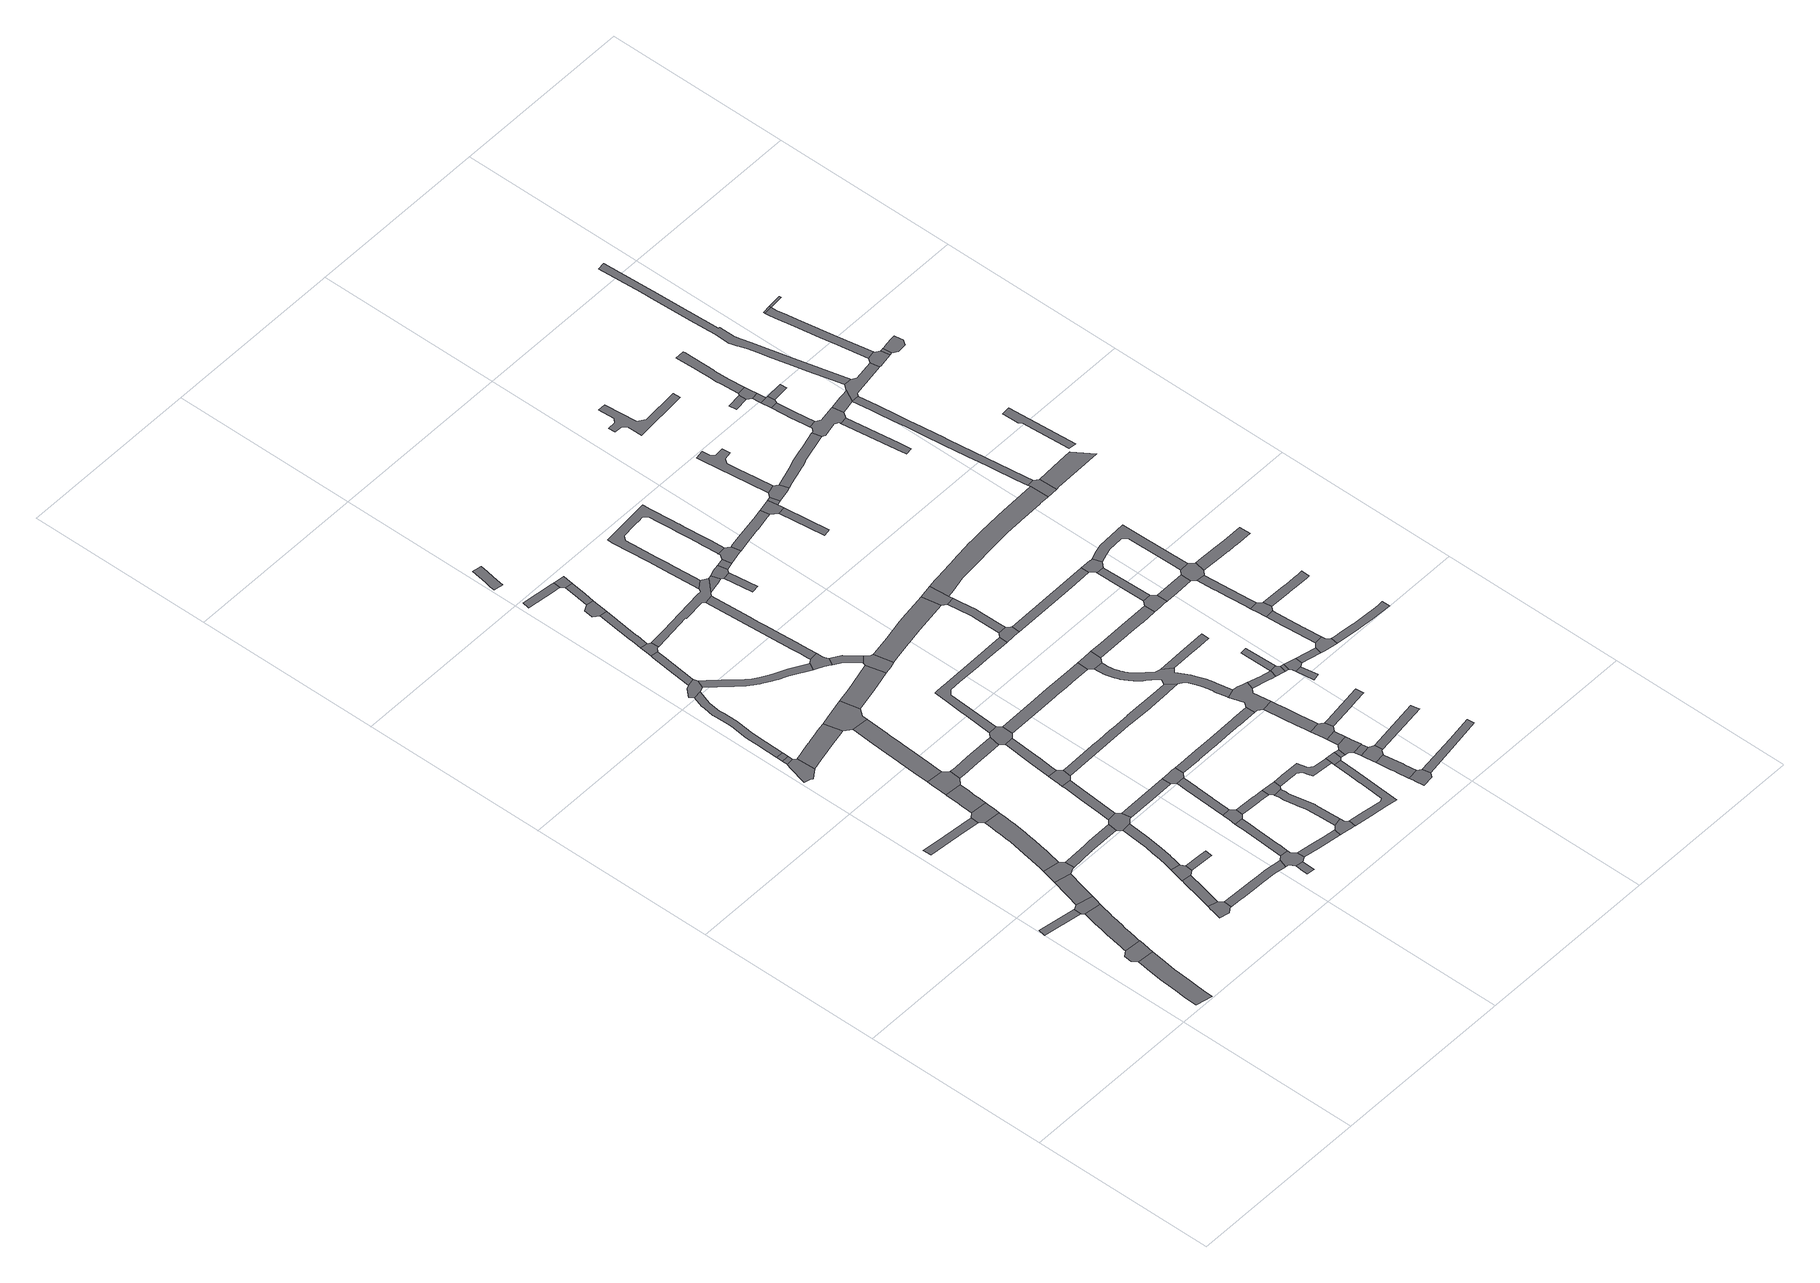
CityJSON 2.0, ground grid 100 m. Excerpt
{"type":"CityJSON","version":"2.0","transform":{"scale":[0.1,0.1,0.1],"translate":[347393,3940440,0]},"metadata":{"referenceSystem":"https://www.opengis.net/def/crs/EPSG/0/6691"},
"CityObjects":{
"road1":{"type":"Road","attributes":{"RoadStructureAttribute.sectionType":"1"},"geometry":[{"type":"MultiSurface","lod":"1","boundaries":[[[0,1,2,3,4,5,6,7,8,9,10,11,12,13,14,15]]]}]},
"road2":{"type":"Road","geometry":[{"type":"MultiSurface","lod":"1","boundaries":[[[16,17,9,8,18,19,20,21]]]}]},
"road3":{"type":"Road","attributes":{"RoadStructureAttribute.sectionType":"1"},"geometry":[{"type":"MultiSurface","lod":"1","boundaries":[[[22,23,24,25]]]}]},
"road4":{"type":"Road","attributes":{"RoadStructureAttribute.sectionType":"1"},"geometry":[{"type":"MultiSurface","lod":"1","boundaries":[[[20,26,27,28,29,30,31,32,33,34,35,36,37,38,39,40,41,42,43,44,45,46,21]]]}]},
"road5":{"type":"Road","geometry":[{"type":"MultiSurface","lod":"1","boundaries":[[[24,38,37,47,48,49,50,51,25]]]}]},
"road6":{"type":"Road","attributes":{"RoadStructureAttribute.sectionType":"1"},"geometry":[{"type":"MultiSurface","lod":"1","boundaries":[[[49,52,53,54,55,56,57,58,59,60,61,62,63,50]]]}]},
"road7":{"type":"Road","geometry":[{"type":"MultiSurface","lod":"1","boundaries":[[[64,65,66,67,58,57,68,69]]]}]},
"road8":{"type":"Road","geometry":[{"type":"MultiSurface","lod":"1","boundaries":[[[70,71,72,73,74,75,76]]]}]},
"road9":{"type":"Road","geometry":[{"type":"MultiSurface","lod":"1","boundaries":[[[77,78,79,80,81,82,83,84,85,86]]]}]},
"road10":{"type":"Road","attributes":{"RoadStructureAttribute.sectionType":"1"},"geometry":[{"type":"MultiSurface","lod":"1","boundaries":[[[87,88,89,90,91,92,93,94,95,96,97,98,99,66,65,100,101,102,103,104,105,106,107,108,109,110,111,112,113,114,115,116]]]}]},
"road11":{"type":"Road","geometry":[{"type":"MultiSurface","lod":"1","boundaries":[[[117,118,119,120,121,122,123,124,125]]]}]},
"road12":{"type":"Road","attributes":{"RoadStructureAttribute.sectionType":"1"},"geometry":[{"type":"MultiSurface","lod":"1","boundaries":[[[126,120,119,127]]]}]},
"road13":{"type":"Road","geometry":[{"type":"MultiSurface","lod":"1","boundaries":[[[128,126,127,129]]]}]},
"road14":{"type":"Road","attributes":{"RoadStructureAttribute.sectionType":"1"},"geometry":[{"type":"MultiSurface","lod":"1","boundaries":[[[81,130,131,132,133,134,135,82]]]}]},
"road15":{"type":"Road","geometry":[{"type":"MultiSurface","lod":"1","boundaries":[[[115,136,137,138,139,140,74,73,141,116]]]}]},
"road16":{"type":"Road","attributes":{"RoadStructureAttribute.sectionType":"1"},"geometry":[{"type":"MultiSurface","lod":"1","boundaries":[[[142,143,144,145,146,147,148,149,150,151,64,69]]]}]},
"road17":{"type":"Road","geometry":[{"type":"MultiSurface","lod":"1","boundaries":[[[152,153,154,155,156,132,131,157]]]}]},
"road18":{"type":"Road","attributes":{"RoadStructureAttribute.sectionType":"1"},"geometry":[{"type":"MultiSurface","lod":"1","boundaries":[[[158,159,160,161,162,163,164,165,166,167,168,169,170,171,172,173,140,139]]]}]},
"road19":{"type":"Road","attributes":{"RoadStructureAttribute.sectionType":"1"},"geometry":[{"type":"MultiSurface","lod":"1","boundaries":[[[129,174,175,176,177,178,179,180,181,182,183,184,185,186,187,188,189,190,191,192,193,194,195,128]]]}]},
"road20":{"type":"Road","attributes":{"function":"2","RoadStructureAttribute.sectionType":"1"},"geometry":[{"type":"MultiSurface","lod":"1","boundaries":[[[196,197,198,199,200,201,202,118,117,203,204,205,206,207,208,209]]]}]},
"road21":{"type":"Road","attributes":{"RoadStructureAttribute.sectionType":"1"},"geometry":[{"type":"MultiSurface","lod":"1","boundaries":[[[210,211,212,213,214,215,80,79,216,217,218,219,220,221,222]]]}]},
"road22":{"type":"Road","geometry":[{"type":"MultiSurface","lod":"1","boundaries":[[[223,224,166,165,225,226,227,228]]]}]},
"road23":{"type":"Road","attributes":{"RoadStructureAttribute.sectionType":"1"},"geometry":[{"type":"MultiSurface","lod":"1","boundaries":[[[229,230,231,232,233,234,235,154,153,236,237,238,239,240,241,242,243,244,245,246]]]}]},
"road24":{"type":"Road","attributes":{"RoadStructureAttribute.sectionType":"1"},"geometry":[{"type":"MultiSurface","lod":"1","boundaries":[[[247,248,249,250,152,157]]]}]},
"road25":{"type":"Road","geometry":[{"type":"MultiSurface","lod":"1","boundaries":[[[251,252,253,254,184,183,255,256]]]}]},
"road26":{"type":"Road","attributes":{"RoadStructureAttribute.sectionType":"1"},"geometry":[{"type":"MultiSurface","lod":"1","boundaries":[[[227,257,258,259,260,261,262,263,264,265,266,267,268,269,270,271,272,228]]]}]},
"road27":{"type":"Road","geometry":[{"type":"MultiSurface","lod":"1","boundaries":[[[273,274,147,146,246,245,275,276,277]]]}]},
"road28":{"type":"Road","attributes":{"RoadStructureAttribute.sectionType":"1"},"geometry":[{"type":"MultiSurface","lod":"1","boundaries":[[[278,279,252,251,280,281,282,283]]]}]},
"road29":{"type":"Road","attributes":{"RoadStructureAttribute.sectionType":"1"},"geometry":[{"type":"MultiSurface","lod":"1","boundaries":[[[284,285,286,287,274,273,288,289]]]}]},
"road30":{"type":"Road","attributes":{"RoadStructureAttribute.sectionType":"1"},"geometry":[{"type":"MultiSurface","lod":"1","boundaries":[[[290,291,292,293,294,295]]]}]},
"road31":{"type":"Road","geometry":[{"type":"MultiSurface","lod":"1","boundaries":[[[208,266,265,296,297,298,299,209]]]}]},
"road32":{"type":"Road","attributes":{"RoadStructureAttribute.sectionType":"1"},"geometry":[{"type":"MultiSurface","lod":"1","boundaries":[[[300,301,302,303,304,305,306,307,226,225]]]}]},
"road33":{"type":"Road","geometry":[{"type":"MultiSurface","lod":"1","boundaries":[[[308,293,292,309,310,311,312,313,222,221]]]}]},
"road34":{"type":"Road","geometry":[{"type":"MultiSurface","lod":"1","boundaries":[[[314,315,316,317,283,282,318,319]]]}]},
"road35":{"type":"Road","geometry":[{"type":"MultiSurface","lod":"1","boundaries":[[[320,321,322,323,324,325,326,284,289]]]}]},
"road36":{"type":"Road","attributes":{"RoadStructureAttribute.sectionType":"1"},"geometry":[{"type":"MultiSurface","lod":"1","boundaries":[[[327,328,329,330,331,332,333,334,335,336,337,338,339,340,341,342,343,344,256,255,345,346,347,348,349,350,351,352,353,354,355,356,357,358,359,360,361,362,363,364]]]}]},
"road37":{"type":"Road","attributes":{"RoadStructureAttribute.sectionType":"1"},"geometry":[{"type":"MultiSurface","lod":"1","boundaries":[[[365,366,367,368,313,312,369,370,371,372,373,374,375,376]]]}]},
"road38":{"type":"Road","attributes":{"RoadStructureAttribute.sectionType":"1"},"geometry":[{"type":"MultiSurface","lod":"1","boundaries":[[[276,377,378,379,277]]]}]},
"road39":{"type":"Road","attributes":{"RoadStructureAttribute.sectionType":"1"},"geometry":[{"type":"MultiSurface","lod":"1","boundaries":[[[380,381,382,383,384,385,386,316,315]]]}]},
"road40":{"type":"Road","attributes":{"RoadStructureAttribute.sectionType":"1"},"geometry":[{"type":"MultiSurface","lod":"1","boundaries":[[[387,323,322,388,389,390,391,392]]]}]},
"road41":{"type":"Road","attributes":{"RoadStructureAttribute.sectionType":"1"},"geometry":[{"type":"MultiSurface","lod":"1","boundaries":[[[393,394,395,396,397,398,399,400]]]}]},
"road42":{"type":"Road","attributes":{"RoadStructureAttribute.sectionType":"1"},"geometry":[{"type":"MultiSurface","lod":"1","boundaries":[[[401,402,403,404,405,406]]]}]},
"road43":{"type":"Road","geometry":[{"type":"MultiSurface","lod":"1","boundaries":[[[382,407,408,409,410,383]]]}]},
"road44":{"type":"Road","attributes":{"RoadStructureAttribute.sectionType":"1"},"geometry":[{"type":"MultiSurface","lod":"1","boundaries":[[[411,412,413,310,309,414,415]]]}]},
"road45":{"type":"Road","geometry":[{"type":"MultiSurface","lod":"1","boundaries":[[[416,417,418,419,420,421,365,376,422]]]}]},
"road46":{"type":"Road","geometry":[{"type":"MultiSurface","lod":"1","boundaries":[[[304,303,392,391,423,424,425,426]]]}]},
"road47":{"type":"Road","attributes":{"function":"2","RoadStructureAttribute.sectionType":"1"},"geometry":[{"type":"MultiSurface","lod":"1","boundaries":[[[297,427,428,429,430,431,432,433,434,298]]]}]},
"road48":{"type":"Road","attributes":{"RoadStructureAttribute.sectionType":"1"},"geometry":[{"type":"MultiSurface","lod":"1","boundaries":[[[435,418,417,436,437,438,439,440,441,442]]]}]},
"road49":{"type":"Road","attributes":{"RoadStructureAttribute.sectionType":"1"},"geometry":[{"type":"MultiSurface","lod":"1","boundaries":[[[443,408,407,444,445,446]]]}]},
"road50":{"type":"Road","geometry":[{"type":"MultiSurface","lod":"1","boundaries":[[[403,446,445,447,448,404]]]}]},
"road51":{"type":"Road","geometry":[{"type":"MultiSurface","lod":"1","boundaries":[[[449,450,451,452,453,454,327,364,455,456,457,458]]]}]},
"road52":{"type":"Road","attributes":{"RoadStructureAttribute.sectionType":"1"},"geometry":[{"type":"MultiSurface","lod":"1","boundaries":[[[459,460,461,462,463,464,465,416,422]]]}]},
"road53":{"type":"Road","geometry":[{"type":"MultiSurface","lod":"1","boundaries":[[[441,466,467,468,469,379,378,442]]]}]},
"road54":{"type":"Road","geometry":[{"type":"MultiSurface","lod":"1","boundaries":[[[470,471,472,473,474,475,476,477,478,411,415]]]}]},
"road55":{"type":"Road","geometry":[{"type":"MultiSurface","lod":"1","boundaries":[[[479,480,481,482,314,319,483,484,485,486,487,488,489,490,491,492]]]}]},
"road56":{"type":"Road","attributes":{"RoadStructureAttribute.sectionType":"1"},"geometry":[{"type":"MultiSurface","lod":"1","boundaries":[[[493,494,495,496,497,498,449,458]]]}]},
"road57":{"type":"Road","attributes":{"RoadStructureAttribute.sectionType":"1"},"geometry":[{"type":"MultiSurface","lod":"1","boundaries":[[[499,500,501,502,503,504,505,506,507,508,509,510,511,512,513,514,515,516,517,477,476]]]}]},
"road58":{"type":"Road","attributes":{"RoadStructureAttribute.sectionType":"1"},"geometry":[{"type":"MultiSurface","lod":"1","boundaries":[[[518,519,520,521,522,523,524,488,487,525,526,527,528,529,530,454,453]]]}]},
"road59":{"type":"Road","geometry":[{"type":"MultiSurface","lod":"1","boundaries":[[[531,497,496,532,432,431,533,534,535]]]}]},
"road60":{"type":"Road","geometry":[{"type":"MultiSurface","lod":"1","boundaries":[[[536,537,507,506,538,539,540,541,463,462]]]}]},
"road61":{"type":"Road","attributes":{"RoadStructureAttribute.sectionType":"1"},"geometry":[{"type":"MultiSurface","lod":"1","boundaries":[[[320,542,543,544,545,546,547,548,549,550,551,552,553,554,555,556,557,558,559,560,561,321]]]}]},
"road62":{"type":"Road","attributes":{"RoadStructureAttribute.sectionType":"1"},"geometry":[{"type":"MultiSurface","lod":"1","boundaries":[[[425,562,563,564,565,566,567,568,569,570,571,572,573,574,575,576,577,578,579,426]]]}]},
"road63":{"type":"Road","attributes":{"RoadStructureAttribute.sectionType":"1"},"geometry":[{"type":"MultiSurface","lod":"1","boundaries":[[[580,581,582,583,584,585,586,587,588,589,590,591,592,424,423]]]}]},
"road64":{"type":"Road","attributes":{"RoadStructureAttribute.sectionType":"1"},"geometry":[{"type":"MultiSurface","lod":"1","boundaries":[[[593,594,595,596,597,598,599,600,601,474,473,602,603,604,605,606,607]]]}]},
"road65":{"type":"Road","geometry":[{"type":"MultiSurface","lod":"1","boundaries":[[[489,608,609,610,611,612,490]]]}]},
"road66":{"type":"Road","attributes":{"RoadStructureAttribute.sectionType":"1"},"geometry":[{"type":"MultiSurface","lod":"1","boundaries":[[[613,614,615,616,617,618,619,539,538,620,621,622,623,624,625,626,627,628,629,630]]]}]},
"road67":{"type":"Road","attributes":{"RoadStructureAttribute.sectionType":"1"},"geometry":[{"type":"MultiSurface","lod":"1","boundaries":[[[631,632,633,634,635,636,637,638,639,467,466,640,641,642,643,644,645,646,647,648,649,650]]]}]},
"road68":{"type":"Road","attributes":{"RoadStructureAttribute.sectionType":"1"},"geometry":[{"type":"MultiSurface","lod":"1","boundaries":[[[651,652,653,654]]]}]},
"road69":{"type":"Road","geometry":[{"type":"MultiSurface","lod":"1","boundaries":[[[653,655,656,657,658,611,610,654]]]}]},
"road70":{"type":"Road","attributes":{"function":"2","RoadStructureAttribute.sectionType":"1"},"geometry":[{"type":"MultiSurface","lod":"1","boundaries":[[[534,659,660,661,662,663,664,665,666,667,668,669,670,535]]]}]},
"road71":{"type":"Road","attributes":{"RoadStructureAttribute.sectionType":"1"},"geometry":[{"type":"MultiSurface","lod":"1","boundaries":[[[656,671,672,657]]]}]},
"road72":{"type":"Road","attributes":{"RoadStructureAttribute.sectionType":"1"},"geometry":[{"type":"MultiSurface","lod":"1","boundaries":[[[491,673,674,675,676,677,678,679,680,681,682,683,684,685,686,687,688,689,690,691,692,693,694,695,696,697,698,699,700,701,702,703,704,705,706,707,708,709,710,711,712,492]]]}]},
"road73":{"type":"Road","geometry":[{"type":"MultiSurface","lod":"1","boundaries":[[[593,607,713,714,715,630,629]]]}]},
"road74":{"type":"Road","attributes":{"RoadStructureAttribute.sectionType":"1"},"geometry":[{"type":"MultiSurface","lod":"1","boundaries":[[[716,714,713,717,718]]]}]},
"road75":{"type":"Road","geometry":[{"type":"MultiSurface","lod":"1","boundaries":[[[719,720,672,671,721,722,723,695,694]]]}]},
"road76":{"type":"Road","geometry":[{"type":"MultiSurface","lod":"1","boundaries":[[[724,725,726,727,728,729,730,731]]]}]},
"road77":{"type":"Road","attributes":{"RoadStructureAttribute.sectionType":"1"},"geometry":[{"type":"MultiSurface","lod":"1","boundaries":[[[725,732,733,734,735,736,737,738,739,740,741,742,726]]]}]},
"road78":{"type":"Road","geometry":[{"type":"MultiSurface","lod":"1","boundaries":[[[717,743,744,745,746,747,748,749,750,751,752,753,754,718]]]}]},
"road79":{"type":"Road","attributes":{"RoadStructureAttribute.sectionType":"1"},"geometry":[{"type":"MultiSurface","lod":"1","boundaries":[[[755,745,744,756]]]}]},
"road80":{"type":"Road","geometry":[{"type":"MultiSurface","lod":"1","boundaries":[[[757,758,759,738,737,760,761,762,755,756]]]}]},
"road81":{"type":"Road","geometry":[{"type":"MultiSurface","lod":"1","boundaries":[[[586,763,764,765,766,767,587]]]}]},
"road82":{"type":"Road","geometry":[{"type":"MultiSurface","lod":"1","boundaries":[[[567,768,769,770,771,772,773,774,568]]]}]},
"road83":{"type":"Road","attributes":{"RoadStructureAttribute.sectionType":"1"},"geometry":[{"type":"MultiSurface","lod":"1","boundaries":[[[775,753,752,776]]]}]},
"road84":{"type":"Road","geometry":[{"type":"MultiSurface","lod":"1","boundaries":[[[777,778,779,780,781,782,783,784,785,786,787,788,789,790,791,792,793,764,763,794,795,796,797,798,799,800,801,802,803,804,805,806,807,808,809,810,811,551,550,812,813,814,815,816,817,818,819,820,821,822,823,824,825,826,827,828,829,830]]]}]},
"road85":{"type":"Road","geometry":[{"type":"MultiSurface","lod":"1","boundaries":[[[831,832,833,834,835,836,775,776]]]}]},
"road86":{"type":"Road","attributes":{"RoadStructureAttribute.sectionType":"1"},"geometry":[{"type":"MultiSurface","lod":"1","boundaries":[[[837,838,839,840,774,773,841,842,843,844,845,846]]]}]},
"road87":{"type":"Road","attributes":{"RoadStructureAttribute.sectionType":"1"},"geometry":[{"type":"MultiSurface","lod":"1","boundaries":[[[834,847,848,849,850,851,852,853,854,855,856,857,858,835]]]}]},
"road88":{"type":"Road","geometry":[{"type":"MultiSurface","lod":"1","boundaries":[[[845,859,860,664,663,846]]]}]},
"road89":{"type":"Road","geometry":[{"type":"MultiSurface","lod":"1","boundaries":[[[861,854,853,862,863,864,865,866,821,820,867,631,650]]]}]},
"road90":{"type":"Road","attributes":{"RoadStructureAttribute.sectionType":"1"},"geometry":[{"type":"MultiSurface","lod":"1","boundaries":[[[868,869,870,871,872,873,723,722,874,875,876,877,878,879]]]}]},
"road91":{"type":"Road","attributes":{"RoadStructureAttribute.sectionType":"1"},"geometry":[{"type":"MultiSurface","lod":"1","boundaries":[[[880,881,882,883,884,724,731]]]}]},
"road92":{"type":"Road","attributes":{"RoadStructureAttribute.sectionType":"1"},"geometry":[{"type":"MultiSurface","lod":"1","boundaries":[[[761,885,886,887,888,762]]]}]},
"road93":{"type":"Road","attributes":{"RoadStructureAttribute.sectionType":"1"},"geometry":[{"type":"MultiSurface","lod":"1","boundaries":[[[831,889,890,891,892,893,832]]]}]},
"road94":{"type":"Road","attributes":{"RoadStructureAttribute.sectionType":"1"},"geometry":[{"type":"MultiSurface","lod":"1","boundaries":[[[894,895,896,897,864,863,898,899,900]]]}]},
"road95":{"type":"Road","attributes":{"RoadStructureAttribute.sectionType":"1"},"geometry":[{"type":"MultiSurface","lod":"1","boundaries":[[[901,902,903,904,905,777,830]]]}]},
"road96":{"type":"Road","attributes":{"RoadStructureAttribute.sectionType":"1"},"geometry":[{"type":"MultiSurface","lod":"1","boundaries":[[[906,907,908,766,765,909,910,911,912,913,914,915,916]]]}]},
"road97":{"type":"Road","attributes":{"RoadStructureAttribute.sectionType":"1"},"geometry":[{"type":"MultiSurface","lod":"1","boundaries":[[[917,918,919,920]]]}]},
"road98":{"type":"Road","attributes":{"RoadStructureAttribute.sectionType":"1"},"geometry":[{"type":"MultiSurface","lod":"1","boundaries":[[[921,771,770,922,923,924,925]]]}]},
"road99":{"type":"Road","geometry":[{"type":"MultiSurface","lod":"1","boundaries":[[[878,920,919,926,927,928,879]]]}]},
"road100":{"type":"Road","geometry":[{"type":"MultiSurface","lod":"1","boundaries":[[[900,929,930,931,894]]]}]},
"road101":{"type":"Road","attributes":{"RoadStructureAttribute.sectionType":"1"},"geometry":[{"type":"MultiSurface","lod":"1","boundaries":[[[932,930,929,933]]]}]},
"road102":{"type":"Road","attributes":{"RoadStructureAttribute.sectionType":"1"},"geometry":[{"type":"MultiSurface","lod":"1","boundaries":[[[934,935,936,894,931]]]}]},
"road103":{"type":"Road","attributes":{"RoadStructureAttribute.sectionType":"1"},"geometry":[{"type":"MultiSurface","lod":"1","boundaries":[[[937,938,939,940]]]}]},
"road104":{"type":"Road","attributes":{"RoadStructureAttribute.sectionType":"1"},"geometry":[{"type":"MultiSurface","lod":"1","boundaries":[[[928,927,941,942]]]}]},
"road105":{"type":"Road","geometry":[{"type":"MultiSurface","lod":"1","boundaries":[[[943,940,939,944,945,932,933]]]}]},
"road106":{"type":"Road","geometry":[{"type":"MultiSurface","lod":"1","boundaries":[[[941,946,947,948,949,950,951,942]]]}]},
"road107":{"type":"Road","attributes":{"RoadStructureAttribute.sectionType":"1"},"geometry":[{"type":"MultiSurface","lod":"1","boundaries":[[[945,944,952,953]]]}]},
"road108":{"type":"Road","attributes":{"RoadStructureAttribute.sectionType":"1"},"geometry":[{"type":"MultiSurface","lod":"1","boundaries":[[[950,954,955,956,957,958,959,960,961,962,963,964,965,966,967,951]]]}]},
"road109":{"type":"Road","geometry":[{"type":"MultiSurface","lod":"1","boundaries":[[[968,969,970,971,972,973,974,906,916]]]}]},
"road110":{"type":"Road","attributes":{"function":"2","RoadStructureAttribute.sectionType":"1"},"geometry":[{"type":"MultiSurface","lod":"1","boundaries":[[[975,976,977,978,979,980,981,982,983,984,985,986,987,988,989,990,991,992,993,994,995,996,997,998,999,1000,1001,1002,1003,1004,860,859]]]}]},
"road111":{"type":"Road","attributes":{"RoadStructureAttribute.sectionType":"1"},"geometry":[{"type":"MultiSurface","lod":"1","boundaries":[[[1005,1006,1007,1008,974,973]]]}]},
"road112":{"type":"Road","geometry":[{"type":"MultiSurface","lod":"1","boundaries":[[[1009,1010,1011,1012,953,952,1013,1014,1015,1016]]]}]},
"road113":{"type":"Road","geometry":[{"type":"MultiSurface","lod":"1","boundaries":[[[1017,1018,1019,925,924,1020,1007,1006,1021]]]}]},
"road114":{"type":"Road","attributes":{"RoadStructureAttribute.sectionType":"1"},"geometry":[{"type":"MultiSurface","lod":"1","boundaries":[[[1022,1023,1024,1025,1026,1027,1028,1029,1030,1012,1011]]]}]},
"road115":{"type":"Road","attributes":{"RoadStructureAttribute.sectionType":"1"},"geometry":[{"type":"MultiSurface","lod":"1","boundaries":[[[1031,1032,1033,1034,1035,1036,972,971]]]}]},
"road116":{"type":"Road","geometry":[{"type":"MultiSurface","lod":"1","boundaries":[[[1037,1038,1039,1040,1041,1042,1043,1044,1045,1046,1047,1048,1049,1050]]]}]},
"road117":{"type":"Road","attributes":{"RoadStructureAttribute.sectionType":"1"},"geometry":[{"type":"MultiSurface","lod":"1","boundaries":[[[1051,1052,1053,1054,1055,1056,1057,949,948,1058,1059,1060,1061,1062,1063,1064,1065,1066]]]}]},
"road118":{"type":"Road","geometry":[{"type":"MultiSurface","lod":"1","boundaries":[[[1067,1068,1069,1070,1071,1027,1026,1072,1073,1074]]]}]},
"road119":{"type":"Road","attributes":{"RoadStructureAttribute.sectionType":"1"},"geometry":[{"type":"MultiSurface","lod":"1","boundaries":[[[1067,1075,1076,1077,1078,1079,1080,1081,1082,1068]]]}]},
"road120":{"type":"Road","attributes":{"RoadStructureAttribute.sectionType":"1"},"geometry":[{"type":"MultiSurface","lod":"1","boundaries":[[[1083,1084,1085,1086,1087,1088,1089,1017,1021,1090,1091,1092,1093,1094,1095,1096,1097]]]}]},
"road121":{"type":"Road","geometry":[{"type":"MultiSurface","lod":"1","boundaries":[[[1035,1034,1077,1076,1098,1099,1083,1097]]]}]},
"road122":{"type":"Road","attributes":{"RoadStructureAttribute.sectionType":"1"},"geometry":[{"type":"MultiSurface","lod":"1","boundaries":[[[1015,1100,1101,1102,1103,1104,1105,1106,1107,1108,1109,1110,1111,1112,1113,1114,1115,1016]]]}]},
"road123":{"type":"Road","attributes":{"RoadStructureAttribute.sectionType":"1"},"geometry":[{"type":"MultiSurface","lod":"1","boundaries":[[[1073,1116,1117,1118,1119,1120,1121,1122,1123,1124,1125,1126,1074]]]}]},
"road124":{"type":"Road","attributes":{"RoadStructureAttribute.sectionType":"1"},"geometry":[{"type":"MultiSurface","lod":"1","boundaries":[[[1127,1128,1129,1130]]]}]},
"road125":{"type":"Road","attributes":{"RoadStructureAttribute.sectionType":"1"},"geometry":[{"type":"MultiSurface","lod":"1","boundaries":[[[1131,1132,1133,1134,1135,1136,1137]]]}]},
"road126":{"type":"Road","geometry":[{"type":"MultiSurface","lod":"1","boundaries":[[[1065,1138,1139,1140,1141,1142,1143,1144,1145,1146,1147,1148,1149,1131,1137,1150,1151,1152,1066]]]}]},
"road127":{"type":"Road","attributes":{"RoadStructureAttribute.sectionType":"1"},"geometry":[{"type":"MultiSurface","lod":"1","boundaries":[[[1153,1154,1155,1156,1157,1158,1159,1160,1161,1162,1163,1164,1165,1099,1098]]]}]},
"road128":{"type":"Road","geometry":[{"type":"MultiSurface","lod":"1","boundaries":[[[1134,1133,1166,1167,1168,1169]]]}]},
"road129":{"type":"Road","attributes":{"RoadStructureAttribute.sectionType":"1"},"geometry":[{"type":"MultiSurface","lod":"1","boundaries":[[[1170,1171,1172,1173,1144,1143]]]}]},
"road130":{"type":"Road","attributes":{"RoadStructureAttribute.sectionType":"1"},"geometry":[{"type":"MultiSurface","lod":"1","boundaries":[[[1168,1174,1175,1176,1169]]]}]},
"road131":{"type":"Road","geometry":[{"type":"MultiSurface","lod":"1","boundaries":[[[1127,1130,1175,1174,1177,1178,1179]]]}]},
"road132":{"type":"Road","geometry":[{"type":"MultiSurface","lod":"1","boundaries":[[[1180,990,989,1181,1182,1183]]]}]},
"road133":{"type":"Road","attributes":{"RoadStructureAttribute.sectionType":"1"},"geometry":[{"type":"MultiSurface","lod":"1","boundaries":[[[1178,1184,1185,1186,1187,1188,1189,1190,1191,1192,1193,1179]]]}]},
"road134":{"type":"Road","attributes":{"RoadStructureAttribute.sectionType":"1"},"geometry":[{"type":"MultiSurface","lod":"1","boundaries":[[[1194,1195,1167,1166]]]}]},
"road135":{"type":"Road","attributes":{"RoadStructureAttribute.sectionType":"1"},"geometry":[{"type":"MultiSurface","lod":"1","boundaries":[[[1196,1197,1198,1199,1200,1201,1202,1203,1204,1205,1206,1207,1208,1180,1183,1209,1210,1211,1212,1213,1214,1215,1216,1217,1218,1219]]]}]},
"road136":{"type":"Road","geometry":[{"type":"MultiSurface","lod":"1","boundaries":[[[1220,1221,1222,1146,1145,1223,1196,1224]]]}]},
"road137":{"type":"Road","attributes":{"function":"2","RoadStructureAttribute.sectionType":"1"},"geometry":[{"type":"MultiSurface","lod":"1","boundaries":[[[1181,1225,1226,1227,1228,1182]]]}]},
"road138":{"type":"Road","geometry":[{"type":"MultiSurface","lod":"1","boundaries":[[[1196,1219,1229,1230,1231,1232,1233,1234,1224]]]}]},
"road139":{"type":"Road","attributes":{"RoadStructureAttribute.sectionType":"1"},"geometry":[{"type":"MultiSurface","lod":"1","boundaries":[[[1235,1236,1237,1238,1239,1240,1241]]]}]},
"road140":{"type":"Road","attributes":{"RoadStructureAttribute.sectionType":"1"},"geometry":[{"type":"MultiSurface","lod":"1","boundaries":[[[1233,1242,1243,1244,1245,1246,1247,1248,1249,1250,1251,1252,1253,1254,1255,1256,1257,1258,1259,1260,1261,1262,1263,1264,1265,1266,1267,1268,1234]]]}]},
"road141":{"type":"Road","geometry":[{"type":"MultiSurface","lod":"1","boundaries":[[[1269,1270,1271,1231,1230,1272,1273,1274,1275]]]}]},
"road142":{"type":"Road","attributes":{"RoadStructureAttribute.sectionType":"1"},"geometry":[{"type":"MultiSurface","lod":"1","boundaries":[[[1276,1277,1278,1279,1280,1281,1271,1270,1282,1283,1284,1285,1286]]]}]},
"road143":{"type":"Road","attributes":{"RoadStructureAttribute.sectionType":"1"},"geometry":[{"type":"MultiSurface","lod":"1","boundaries":[[[1274,1287,1288,1289,1275]]]}]},
"road144":{"type":"Road","geometry":[{"type":"MultiSurface","lod":"1","boundaries":[[[1290,1276,1286,1291]]]}]},
"road145":{"type":"Road","geometry":[{"type":"MultiSurface","lod":"1","boundaries":[[[1292,1293,1294,1295,1296,1297,1298,1288,1287,1299]]]}]},
"road146":{"type":"Road","geometry":[{"type":"MultiSurface","lod":"1","boundaries":[[[1286,1300,1301,1302,1303,1291]]]}]}
},
"vertices":[
[208,8,0],[210,51,0],[215,126,0],[217,151,0],[222,218,0],[224,248,0],[227,270,0],[235,331,0],[245,395,0],[154,401,0],[146,343,0],[135,257,0],[127,158,0],[123,101,0],[120,44,0],[119,28,0],
[139,472,0],[134,428,0],[254,458,0],[258,483,0],[258,486,0],[168,492,0],
[10,872,0],[4,833,0],[210,797,0],[213,837,0],
[260,498,0],[262,511,0],[270,556,0],[276,589,0],[279,601,0],[279,602,0],[287,645,0],[295,687,0],[296,689,0],[302,719,0],[305,733,0],[313,769,0],[224,781,0],[217,752,0],[207,708,0],[199,662,0],[190,617,0],[188,603,0],[182,572,0],[174,526,0],[169,500,0],
[321,798,0],[323,805,0],[329,827,0],[241,850,0],[215,838,0],
[332,843,0],[342,880,0],[347,902,0],[354,929,0],[367,978,0],[371,995,0],[284,1017,0],[280,1000,0],[267,951,0],[263,935,0],[255,902,0],[245,865,0],
[411,1062,0],[392,1085,0],[303,1098,0],[292,1049,0],[398,1010,0],[412,1010,0],
[50,1552,0],[171,1540,0],[220,1535,0],[340,1523,0],[344,1568,0],[177,1584,0],[47,1597,0],
[670,303,0],[679,310,0],[691,310,0],[693,355,0],[674,378,0],[624,391,0],[618,370,0],[615,355,0],[604,306,0],[655,292,0],
[358,1462,0],[355,1429,0],[352,1397,0],[349,1364,0],[345,1332,0],[340,1300,0],[335,1269,0],[330,1238,0],[324,1206,0],[321,1190,0],[319,1179,0],[314,1152,0],[309,1125,0],[397,1107,0],[402,1135,0],[408,1162,0],[411,1179,0],[413,1190,0],[419,1222,0],[424,1254,0],[427,1274,0],[429,1287,0],[434,1320,0],[438,1354,0],[442,1388,0],[445,1421,0],[448,1454,0],[451,1491,0],[451,1492,0],[361,1499,0],
[114,2305,0],[108,2406,0],[94,2420,0],[54,2415,0],[53,2414,0],[46,2392,0],[18,2284,0],[55,2276,0],[61,2267,0],
[54,2446,0],[94,2445,0],
[55,2481,0],[95,2480,0],
[700,494,0],[718,578,0],[669,586,0],[668,579,0],[666,570,0],[641,460,0],
[454,1528,0],[457,1565,0],[457,1569,0],[458,1580,0],[368,1586,0],[344,1523,0],
[534,1017,0],[539,1017,0],[541,1017,0],[543,1017,0],[713,1018,0],[719,1068,0],[582,1067,0],[579,1067,0],[549,1066,0],[427,1062,0],
[750,636,0],[737,658,0],[688,668,0],[686,659,0],[673,601,0],[747,596,0],
[460,1602,0],[461,1619,0],[461,1631,0],[463,1660,0],[465,1688,0],[466,1716,0],[468,1739,0],[468,1741,0],[378,1746,0],[378,1740,0],[376,1721,0],[375,1693,0],[373,1665,0],[372,1644,0],[372,1636,0],[370,1608,0],
[97,2583,0],[97,2589,0],[99,2658,0],[99,2663,0],[110,2762,0],[110,2764,0],[108,2842,0],[107,2870,0],[115,2938,0],[141,3014,0],[96,3006,0],[76,2947,0],[74,2929,0],[67,2874,0],[67,2872,0],[69,2801,0],[69,2763,0],[58,2666,0],[58,2657,0],[57,2604,0],[58,2604,0],[57,2584,0],
[305,2451,0],[284,2446,0],[229,2433,0],[217,2431,0],[216,2431,0],[168,2420,0],[148,2415,0],[170,2318,0],[238,2333,0],[290,2345,0],[306,2348,0],[370,2362,0],[375,2364,0],[353,2461,0],
[982,344,0],[960,345,0],[959,345,0],[908,347,0],[869,348,0],[779,352,0],[749,308,0],[768,307,0],[859,303,0],[895,302,0],[977,299,0],[1040,288,0],[1055,332,0],
[383,1836,0],[380,1778,0],[498,1768,0],[502,1828,0],[475,1858,0],[385,1864,0],
[729,941,0],[725,894,0],[720,846,0],[713,799,0],[705,752,0],[696,705,0],[695,701,0],[746,696,0],[752,728,0],[753,730,0],[755,743,0],[763,792,0],[769,840,0],[770,842,0],[775,888,0],[779,937,0],[784,999,0],[734,996,0],
[876,587,0],[877,599,0],[879,627,0],[845,629,0],
[179,3089,0],[137,3078,0],[118,3070,0],[80,3031,0],[169,3025,0],[186,3066,0],
[476,1888,0],[480,1945,0],[482,1978,0],[485,2030,0],[490,2103,0],[491,2115,0],[495,2186,0],[496,2200,0],[504,2328,0],[415,2334,0],[406,2206,0],[401,2121,0],[396,2048,0],[395,2036,0],[390,1950,0],[387,1893,0],
[792,1092,0],[741,1088,0],[806,1019,0],[819,1019,0],[811,1069,0],
[164,3314,0],[148,3177,0],[179,3093,0],[201,3284,0],[205,3324,0],[166,3329,0],
[764,1384,0],[763,1368,0],[755,1263,0],[746,1152,0],[812,1354,0],[814,1381,0],
[1112,179,0],[1113,207,0],[1116,251,0],[1076,256,0],[1072,212,0],[1071,186,0],
[506,2358,0],[533,2395,0],[510,2496,0],[396,2471,0],
[530,1768,0],[625,1770,0],[715,1771,0],[772,1772,0],[781,1832,0],[733,1831,0],[621,1830,0],[537,1828,0],
[1060,285,0],[1142,265,0],[1141,304,0],[1123,328,0],[1124,347,0],[1079,350,0],
[228,3381,0],[213,3392,0],[173,3396,0],[171,3372,0],[222,3340,0],[232,3341,0],
[836,1401,0],[841,1446,0],[821,1468,0],[771,1472,0],[767,1423,0],[767,1419,0],[767,1417,0],
[601,2754,0],[593,2758,0],[511,2805,0],[456,2830,0],[449,2833,0],[427,2845,0],[402,2859,0],[378,2874,0],[377,2875,0],[357,2889,0],[332,2910,0],[309,2934,0],[285,2961,0],[260,2988,0],[244,3004,0],[228,3021,0],[213,3037,0],[191,3061,0],[184,3010,0],[199,2993,0],[215,2977,0],[225,2966,0],[231,2960,0],[255,2934,0],[268,2920,0],[280,2907,0],[305,2881,0],[332,2857,0],[356,2841,0],[369,2833,0],[370,2832,0],[381,2825,0],[407,2810,0],[415,2806,0],[433,2796,0],[463,2781,0],[478,2774,0],[579,2716,0],
[1095,635,0],[1093,602,0],[1093,597,0],[1086,470,0],[1124,356,0],[1127,398,0],[1128,410,0],[1134,518,0],[1134,526,0],[1137,563,0],[1138,596,0],[1140,632,0],
[969,1021,0],[1096,1022,0],[1095,1072,0],
[221,3457,0],[222,3468,0],[246,3663,0],[206,3668,0],[196,3583,0],[182,3473,0],[178,3438,0],
[780,1590,0],[822,1490,0],[830,1587,0],[831,1606,0],[843,1752,0],[793,1750,0],
[64,4129,0],[71,4169,0],[87,4262,0],[89,4280,0],[40,4288,0],[25,4197,0],[19,4163,0],[15,4137,0],
[33,3945,0],[187,3926,0],[221,3922,0],[226,3962,0],[216,3963,0],[39,3985,0],
[257,3754,0],[217,3759,0],[185,3741,0],[178,3692,0],
[1362,270,0],[1296,281,0],[1231,291,0],[1227,252,0],[1356,232,0],
[1165,692,0],[1145,715,0],[1100,713,0],[1100,712,0],[1100,709,0],[1098,676,0],[1163,652,0],
[865,1773,0],[869,1832,0],[849,1854,0],[803,1852,0],
[558,2401,0],[588,2407,0],[659,2424,0],[725,2439,0],[781,2452,0],[756,2556,0],[593,2515,0],[590,2514,0],
[1113,945,0],[1146,728,0],[1151,819,0],[1152,823,0],[1157,917,0],[1157,921,0],[1162,1003,0],[1117,1001,0],
[226,3818,0],[265,3809,0],[277,3896,0],[237,3902,0],
[285,3954,0],[245,3959,0],
[680,2711,0],[671,2729,0],[670,2737,0],[669,2756,0],[668,2771,0],[621,2767,0],[593,2709,0],[629,2694,0],[656,2675,0],[660,2672,0],
[1207,649,0],[1273,645,0],[1278,645,0],[1333,642,0],[1336,682,0],[1279,685,0],[1278,685,0],
[1184,1023,0],[1184,1073,0],[1166,1073,0],[1143,1073,0],
[1377,229,0],[1428,221,0],[1434,220,0],[1442,219,0],[1448,259,0],[1432,273,0],[1430,298,0],[1386,289,0],[1368,275,0],
[618,3423,0],[595,3421,0],[453,3405,0],[325,3391,0],[449,3365,0],[449,3361,0],[568,3374,0],[569,3373,0],[583,3361,0],[629,3370,0],[643,3384,0],[704,3449,0],[671,3472,0],[628,3439,0],
[704,2642,0],[718,2626,0],[724,2618,0],[762,2573,0],[795,2602,0],[733,2675,0],
[1428,349,0],[1424,442,0],[1424,443,0],[1423,456,0],[1405,545,0],[1398,577,0],[1398,593,0],[1394,623,0],[1349,619,0],[1352,593,0],[1354,570,0],[1360,540,0],[1366,507,0],[1368,497,0],[1376,458,0],[1378,452,0],[1378,447,0],[1380,395,0],[1382,362,0],
[664,2818,0],[660,2890,0],[660,2891,0],[652,3005,0],[649,3063,0],[646,3101,0],[643,3150,0],[600,3101,0],[609,2977,0],[613,2904,0],[615,2877,0],[618,2828,0],[620,2783,0],
[816,2578,0],[758,2561,0],[820,2461,0],[854,2470,0],[830,2573,0],
[1349,627,0],[1349,626,0],[1408,637,0],[1411,677,0],[1380,679,0],[1370,680,0],
[1196,1405,0],[1214,1405,0],[1253,1406,0],[1258,1405,0],[1396,1403,0],[1404,1403,0],[1520,1407,0],[1528,1407,0],[1593,1409,0],[1550,1454,0],[1496,1453,0],[1292,1452,0],[1290,1452,0],[1196,1450,0],[1186,1450,0],[1168,1450,0],[1093,1449,0],[1050,1449,0],[1043,1449,0],[876,1447,0],
[868,2141,0],[890,2162,0],[956,2163,0],[1087,2163,0],[1143,2164,0],[1285,2164,0],[1285,2209,0],[1082,2207,0],[941,2206,0],[913,2205,0],[880,2205,0],[875,2205,0],[874,2205,0],[851,2205,0],[831,2204,0],[824,2120,0],[818,2041,0],[815,2001,0],
[1092,1774,0],[1166,1775,0],[1180,1776,0],[1246,1776,0],[1287,1777,0],[1290,1777,0],[1395,1778,0],[1395,1838,0],[1341,1837,0],[1280,1837,0],[1180,1836,0],[1094,1835,0],[1071,1835,0],
[1670,538,0],[1669,506,0],[1665,442,0],[1661,383,0],[1660,371,0],[1652,240,0],[1633,230,0],[1537,245,0],[1514,249,0],[1537,205,0],[1629,192,0],[1688,183,0],[1699,369,0],[1704,445,0],[1709,535,0],
[693,3395,0],[702,3397,0],[738,3405,0],[723,3454,0],[708,3450,0],
[1673,595,0],[1603,602,0],[1580,621,0],[1565,674,0],[1495,675,0],[1468,676,0],[1459,676,0],[1409,637,0],[1454,636,0],[1457,636,0],[1492,635,0],[1501,635,0],[1516,635,0],[1540,616,0],[1548,591,0],[1555,567,0],[1671,555,0],[1676,595,0],
[1684,1078,0],[1594,1077,0],[1585,1077,0],[1430,1074,0],[1407,1074,0],[1388,1074,0],[1328,1073,0],[1252,1073,0],[1246,1073,0],[1294,1024,0],[1297,1025,0],[1357,1025,0],[1388,1026,0],[1396,1026,0],[1483,1027,0],[1488,1027,0],[1580,1028,0],[1582,1028,0],[1640,1028,0],[1684,1028,0],
[771,3243,0],[813,3248,0],[791,3401,0],[752,3396,0],
[790,3407,0],[803,3421,0],[792,3472,0],[754,3464,0],
[877,2475,0],[983,2496,0],[992,2498,0],[1085,2516,0],[1264,2541,0],[1247,2646,0],[1216,2641,0],[1187,2636,0],[1088,2622,0],[1067,2618,0],[945,2593,0],[841,2575,0],
[846,3432,0],[835,3481,0],
[665,3548,0],[660,3613,0],[657,3653,0],[652,3715,0],[641,3849,0],[638,3892,0],[658,3914,0],[732,3921,0],[764,3924,0],[766,3924,0],[798,3928,0],[820,3908,0],[824,3854,0],[830,3783,0],[833,3747,0],[837,3698,0],[843,3629,0],[843,3626,0],[845,3599,0],[846,3595,0],[851,3524,0],[851,3518,0],[897,3521,0],[895,3548,0],[891,3599,0],[888,3632,0],[879,3740,0],[878,3761,0],[876,3774,0],[875,3788,0],[873,3813,0],[863,3932,0],[859,3978,0],[772,3970,0],[770,3970,0],[588,3953,0],[590,3926,0],[606,3726,0],[613,3634,0],[626,3476,0],
[1724,548,0],[1728,590,0],[1681,594,0],
[1734,589,0],[1749,544,0],[1755,587,0],
[852,3505,0],[843,3493,0],[916,3448,0],[932,3452,0],[922,3503,0],
[1908,219,0],[1888,235,0],[1828,227,0],[1832,202,0],[1832,198,0],[1839,148,0],[1899,156,0],[1917,175,0],
[1879,299,0],[1878,311,0],[1874,335,0],[1873,337,0],[1873,341,0],[1863,413,0],[1805,405,0],[1816,324,0],[1816,322,0],[1818,303,0],[1820,295,0],
[1772,541,0],[1788,525,0],[1848,532,0],[1848,533,0],[1840,588,0],[1840,593,0],[1840,597,0],[1838,605,0],[1837,616,0],[1837,617,0],[1777,609,0],[1757,589,0],
[1853,495,0],[1794,487,0],
[1798,453,0],[1802,429,0],[1803,420,0],[1879,437,0],[1888,438,0],[1882,480,0],
[1417,1757,0],[1467,1757,0],[1488,1779,0],[1488,1839,0],[1441,1839,0],
[1329,2165,0],[1339,2165,0],[1369,2165,0],[1372,2210,0],[1369,2213,0],[1351,2231,0],[1306,2231,0],
[1769,669,0],[1829,677,0],
[1609,1526,0],[1584,1534,0],[1551,1565,0],[1539,1575,0],[1526,1588,0],[1515,1602,0],[1504,1617,0],[1498,1627,0],[1495,1633,0],[1487,1649,0],[1482,1661,0],[1480,1666,0],[1475,1684,0],[1471,1696,0],[1471,1702,0],[1468,1720,0],[1467,1738,0],[1417,1737,0],[1418,1715,0],[1420,1705,0],[1421,1693,0],[1426,1671,0],[1433,1650,0],[1441,1629,0],[1443,1625,0],[1451,1609,0],[1462,1590,0],[1475,1572,0],[1477,1569,0],[1489,1555,0],[1501,1543,0],[1505,1539,0],[1512,1532,0],[1555,1493,0],[1564,1480,0],[1619,1393,0],[1628,1375,0],[1639,1348,0],[1650,1317,0],[1658,1282,0],[1663,1253,0],[1663,1251,0],[1676,1184,0],[1677,1181,0],[1725,1196,0],[1709,1284,0],[1707,1292,0],[1698,1332,0],[1687,1361,0],[1675,1394,0],[1674,1395,0],[1672,1400,0],[1636,1467,0],[1657,1485,0],
[1849,702,0],[1841,745,0],[1827,755,0],[1817,763,0],[1757,755,0],[1767,685,0],
[1304,2399,0],[1304,2379,0],[1304,2374,0],[1305,2283,0],[1350,2279,0],[1349,2402,0],[1349,2406,0],[1337,2497,0],[1333,2528,0],[1288,2523,0],
[1816,773,0],[1807,840,0],[1806,849,0],[1805,854,0],[1794,941,0],[1788,989,0],[1784,1017,0],[1723,1009,0],[1738,898,0],[1747,831,0],[1753,787,0],[1755,771,0],
[1330,2553,0],[1320,2658,0],
[1700,1028,0],[1770,1115,0],[1792,1135,0],[1804,1176,0],[1778,1184,0],[1758,1190,0],[1701,1103,0],
[1150,3546,0],[1138,3543,0],[1078,3532,0],[1030,3523,0],[990,3517,0],[938,3506,0],[983,3462,0],[1082,3482,0],[1085,3482,0],[1151,3496,0],[1191,3504,0],[1181,3552,0],
[2119,207,0],[2284,233,0],[2278,270,0],[2133,249,0],[2042,237,0],
[2188,477,0],[2186,484,0],[2179,522,0],[2070,506,0],
[1988,720,0],[2039,726,0],[2100,734,0],[2094,778,0],[1863,747,0],
[1927,1143,0],[1873,1156,0],[1854,1161,0],[1850,1162,0],[1884,1112,0],[1892,1110,0],[1917,1104,0],
[1779,1487,0],[1815,1488,0],[1900,1490,0],[1900,1530,0],[1748,1530,0],
[1865,1843,0],[1682,1841,0],[1560,1840,0],[1560,1780,0],[1630,1780,0],[1635,1780,0],[1644,1780,0],[1680,1781,0],[1780,1782,0],[1782,1781,0],[1865,1783,0],
[1254,3228,0],[1292,3236,0],[1264,3481,0],[1223,3476,0],
[1659,2213,0],[1597,2167,0],[1737,2169,0],[1858,2170,0],[1858,2215,0],
[1262,3497,0],[1259,3516,0],[1251,3568,0],
[1968,1091,0],[1977,1129,0],[1967,1146,0],
[1998,1124,0],[1989,1087,0],
[1962,1321,0],[1926,1319,0],[1927,1158,0],
[2014,958,0],[2052,965,0],[2037,1057,0],[2001,1053,0],
[1284,3522,0],[1272,3573,0],
[1999,1071,0],[2057,1070,0],[2062,1109,0],
[1340,3535,0],[1361,3540,0],[1374,3544,0],[1359,3592,0],[1336,3607,0],[1290,3594,0],
[2162,1046,0],[2171,1083,0],
[1315,3770,0],[1315,3773,0],[1304,3860,0],[1323,3883,0],[1366,3890,0],[1361,3936,0],[1316,3931,0],[1294,3948,0],[1290,3993,0],[1242,3986,0],[1246,3953,0],[1256,3869,0],[1267,3780,0],[1277,3702,0],
[1885,1783,0],[1909,1783,0],[1934,1784,0],[1952,1784,0],[1952,1843,0],[1931,1865,0],[1885,1864,0],
[1368,2560,0],[1455,2579,0],[1497,2583,0],[1543,2588,0],[1582,2592,0],[1667,2601,0],[1676,2601,0],[1774,2610,0],[1787,2611,0],[1809,2612,0],[1899,2615,0],[1907,2616,0],[2041,2620,0],[2042,2620,0],[2097,2621,0],[2094,2723,0],[1935,2718,0],[1860,2715,0],[1853,2714,0],[1797,2711,0],[1732,2708,0],[1693,2705,0],[1682,2704,0],[1630,2700,0],[1628,2699,0],[1535,2689,0],[1530,2688,0],[1436,2675,0],[1383,2668,0],[1368,2666,0],
[1926,2014,0],[1921,2140,0],[1880,2139,0],[1882,2013,0],
[2247,1084,0],[2242,1090,0],[2241,1107,0],[2196,1104,0],[2177,1042,0],[2184,1040,0],[2256,1029,0],[2262,1068,0],
[1933,2216,0],[1919,2211,0],[1919,2216,0],[1880,2149,0],[1948,2168,0],
[2233,1201,0],[2233,1202,0],[2233,1206,0],[2225,1293,0],[2218,1382,0],[2173,1378,0],[2180,1291,0],[2182,1263,0],[2187,1211,0],
[1984,1784,0],[1994,1784,0],[2027,1784,0],[2119,1785,0],[2120,1845,0],[2029,1844,0],
[1180,4517,0],[1186,4431,0],[1165,4409,0],[1124,4408,0],[1125,4370,0],[1165,4369,0],[1186,4349,0],[1185,4319,0],[1187,4267,0],[1482,4291,0],[1480,4330,0],[1278,4315,0],[1238,4339,0],[1223,4519,0],
[1667,3683,0],[1607,3667,0],[1570,3657,0],[1542,3650,0],[1531,3647,0],[1521,3644,0],[1465,3625,0],[1384,3547,0],[1402,3553,0],[1487,3579,0],[1501,3584,0],[1526,3591,0],[1546,3599,0],[1549,3600,0],[1714,3643,0],[1701,3692,0],
[2210,1470,0],[2165,1466,0],[2169,1427,0],[2170,1416,0],[2170,1406,0],[2225,1390,0],[2238,1404,0],[2232,1449,0],
[2207,1508,0],[2186,1763,0],[2141,1765,0],[2148,1679,0],[2151,1648,0],[2151,1646,0],[2156,1576,0],[2163,1495,0],
[2193,1868,0],[2192,1895,0],[2189,2067,0],[2188,2117,0],[2184,2249,0],[2021,2244,0],[1982,2232,0],[1994,2183,0],[2030,2195,0],[2114,2197,0],[2136,2176,0],[2138,2116,0],[2139,2051,0],[2141,1934,0],[2143,1867,0],
[2207,1785,0],[2219,1844,0],
[2273,1026,0],[2377,1015,0],[2402,1014,0],[2455,1009,0],[2476,1007,0],[2591,1002,0],[2589,1045,0],[2562,1043,0],[2542,1044,0],[2479,1047,0],[2402,1053,0],[2396,1054,0],[2381,1055,0],[2364,1057,0],[2314,1062,0],[2279,1065,0],
[2354,1402,0],[2363,1402,0],[2406,1401,0],[2475,1401,0],[2495,1401,0],[2495,1446,0],[2467,1445,0],[2443,1446,0],[2407,1446,0],[2377,1446,0],[2371,1446,0],
[1664,4096,0],[1587,4087,0],[1593,4047,0],[1666,4055,0],
[1765,3729,0],[1751,3843,0],[1740,3937,0],[1701,3933,0],[1713,3817,0],[1714,3815,0],[1725,3724,0],
[1715,3643,0],[1732,3636,0],[1792,3650,0],[1811,3653,0],[1834,3639,0],[1834,3633,0],[1874,3638,0],[1894,3669,0],[1884,3729,0],[1877,3728,0],[1793,3713,0],[1768,3727,0],[1727,3711,0],[1714,3695,0],[1704,3693,0],
[2311,1781,0],[2341,1781,0],[2374,1780,0],[2377,1779,0],[2411,1779,0],[2435,1778,0],[2455,1778,0],[2521,1777,0],[2518,1838,0],[2412,1838,0],[2342,1840,0],[2338,1840,0],[2260,1843,0],
[1748,3956,0],[1745,3994,0],[1734,3993,0],[1695,3989,0],
[1875,3333,0],[1882,3281,0],[1921,3286,0],[1913,3351,0],
[1727,4042,0],[1690,4036,0],[1694,4000,0],
[1723,4082,0],[1720,4111,0],[1674,4106,0],
[2092,2736,0],[2158,2623,0],[2155,2721,0],[2132,2740,0],
[1712,4195,0],[1709,4283,0],[1709,4284,0],[1707,4459,0],[1707,4466,0],[1657,4465,0],[1661,4349,0],[1663,4255,0],[1663,4233,0],[1666,4205,0],
[1842,3964,0],[1839,4001,0],
[1972,3684,0],[1986,3586,0],[1991,3541,0],[2000,3464,0],[2008,3410,0],[2010,3397,0],[2023,3289,0],[2033,3204,0],[2036,3183,0],[2057,3018,0],[2057,3017,0],[2068,2926,0],[2084,2801,0],[2126,2785,0],[2107,2931,0],[2074,3196,0],[2072,3210,0],[2072,3215,0],[2050,3389,0],[2048,3404,0],[2047,3415,0],[2040,3469,0],[2027,3585,0],[2013,3684,0],
[2002,3747,0],[1975,3743,0],[1956,3741,0],[1912,3672,0],[2005,3748,0],
[2176,2624,0],[2445,2630,0],[2374,2730,0],[2302,2727,0],
[2025,3700,0],[2216,3730,0],[2208,3779,0],[2097,3762,0],[2072,3778,0],[2028,3779,0],
[2402,3120,0],[2358,3117,0],[2358,3106,0],[2361,3027,0],[2372,3013,0],[2390,2748,0],[2431,2744,0],
[1997,4088,0],[1956,4253,0],[1953,4267,0],[1939,4322,0],[1931,4356,0],[1930,4442,0],[1923,4441,0],[1912,4700,0],[1909,4776,0],[1891,5101,0],[1851,5097,0],[1866,4858,0],[1869,4774,0],[1878,4571,0],[1884,4432,0],[1884,4344,0],[1887,4335,0],[1895,4306,0],[1899,4294,0],[1912,4256,0],[1924,4209,0],[1936,4159,0],[1958,4063,0],[1964,4037,0],[1978,3978,0],[1982,3964,0],[2006,3875,0],
[2270,3810,0],[2270,3812,0],[2226,3804,0],[2226,3731,0],[2238,3733,0],[2303,3744,0],[2295,3793,0],
[2133,4343,0],[2135,4315,0],[2142,4273,0],[2157,4188,0],[2180,4058,0],[2197,3965,0],[2236,4004,0],[2203,4191,0],[2190,4261,0],[2180,4318,0],[2178,4346,0],
[2320,3747,0],[2313,3795,0],[2311,3795,0],
[2132,4352,0],[2177,4358,0],
[2397,3733,0],[2397,3737,0],[2414,3760,0],[2407,3809,0],[2384,3806,0],[2346,3801,0],[2323,3797,0],[2347,3729,0],
[2243,4352,0],[2256,4353,0],[2254,4365,0],[2242,4364,0]
]}
